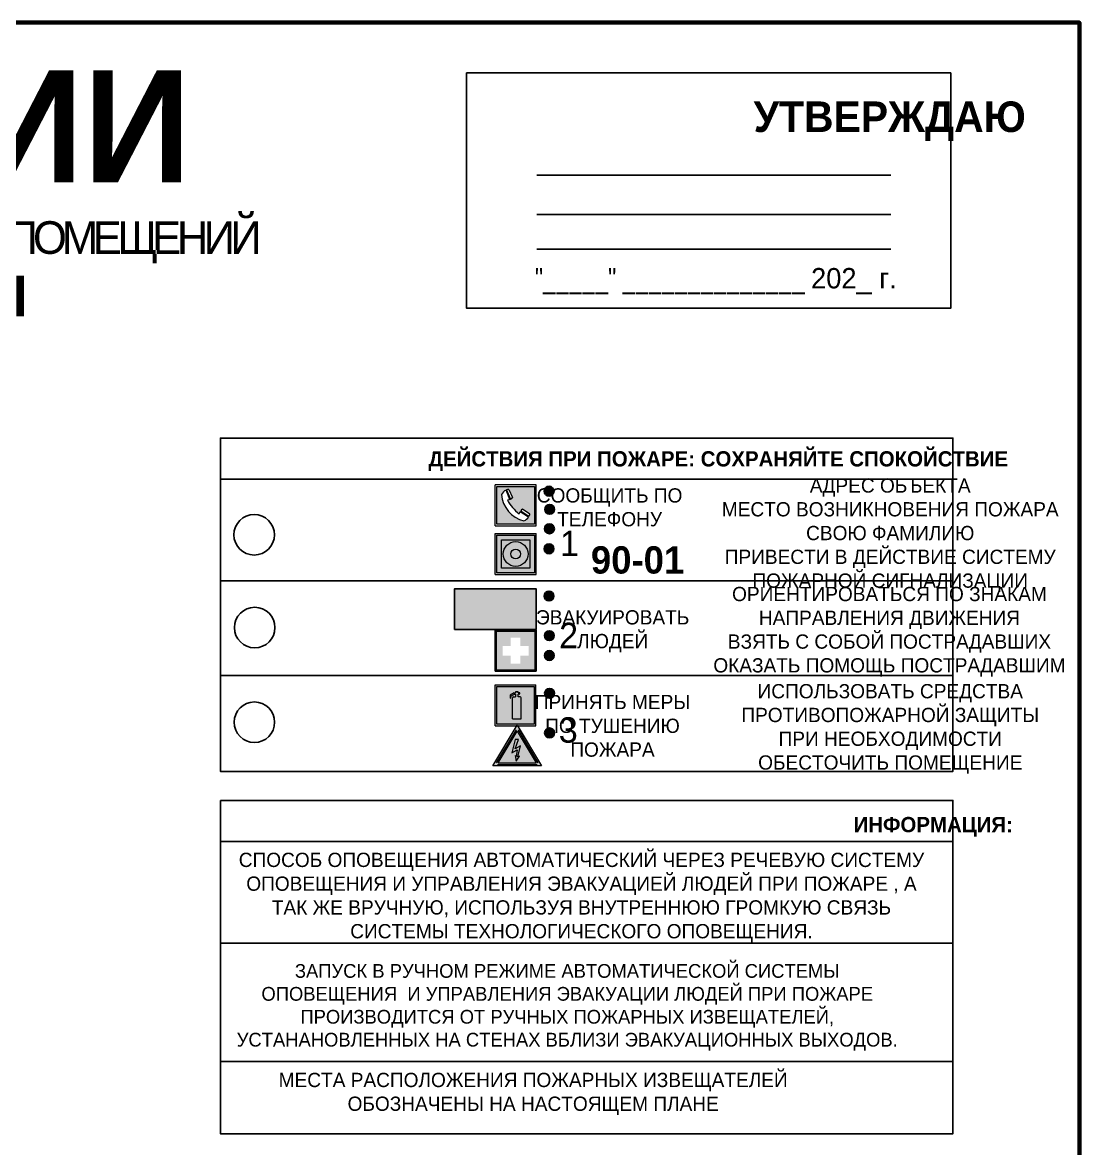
# Model space of a CAD drawing. Header units: millimetres. Extents: x 13810 to 67229, y 12374 to 21950.
# Drawn here: x 37052 to 37259.4, y 19656.5 to 19877.6 of the extents above; entities that cross this region are included whole.
import ezdxf

# ---------------------------------------------------------------- set-up
doc = ezdxf.new("R2010")
doc.units = ezdxf.units.MM
doc.styles.add('обычный', font='arial.ttf')

# ---------------------------------------------------------------- blocks, each defined once
blk = doc.blocks.new('A$C3E6D3DDE')
at = {"lineweight": 5}
h = blk.add_hatch(color=40, dxfattribs=at)
h.paths.add_polyline_path([(24.1, 1.45), (16.46, -11.35), (31.74, -11.35)])
h.paths.add_polyline_path([(24.09, -0.46), (30.03, -10.41), (18.14, -10.41)], flags=16)
h.paths.add_polyline_path([(24.54, -3.08), (23.41, -6.02), (25.13, -5.01), (24.33, -8.5), (24.82, -8.27), (23.79, -9.86), (23.4, -8.04), (23.8, -8.43), (24.04, -6.29), (22.39, -7.25), (23.44, -3.08)], flags=0)
h = blk.add_hatch(color=256, dxfattribs=at)
h.paths.add_polyline_path([(24.37, 0.03, 0.567511), (23.82, 0.03), (17.59, -10.4, 0.582454), (17.86, -10.88), (30.32, -10.88, 0.582149), (30.6, -10.4)])
h.paths.add_polyline_path([(24.09, -0.46), (18.14, -10.41), (30.03, -10.41)], flags=16)
h.paths.add_polyline_path([(24.54, -3.08), (23.41, -6.02), (25.13, -5.01), (24.33, -8.5), (24.82, -8.27), (23.79, -9.86), (23.4, -8.04), (23.8, -8.43), (24.04, -6.29), (22.39, -7.25), (23.44, -3.08)], flags=0)
h = blk.add_hatch(color=40, dxfattribs=at)
h.paths.add_polyline_path([(24.09, -0.46), (18.14, -10.41), (30.03, -10.41)])
h.paths.add_polyline_path([(24.82, -8.27), (23.79, -9.86), (23.4, -8.04), (23.8, -8.43), (24.04, -6.29), (22.39, -7.25), (23.44, -3.08), (24.54, -3.08), (23.41, -6.02), (25.13, -5.01), (24.33, -8.5)], flags=16)
at = {"color": 40, "lineweight": 5}
for p, q in [((16.46, -11.35), (24.1, 1.45)), ((24.1, 1.45), (31.74, -11.35))]:
    blk.add_line(p, q, dxfattribs=at)
at = {"lineweight": 5}
for p, q in [((17.59, -10.4), (23.82, 0.03)), ((24.37, 0.03), (30.6, -10.4)), ((18.14, -10.41), (24.09, -0.46)), ((23.44, -3.08), (22.39, -7.25)), ((23.41, -6.02), (24.54, -3.08)), ((24.54, -3.08), (23.44, -3.08)), ((24.09, -0.46), (30.03, -10.41)), ((22.39, -7.25), (24.04, -6.29)), ((25.13, -5.01), (23.41, -6.02)), ((24.04, -6.29), (23.8, -8.43)), ((24.33, -8.5), (25.13, -5.01)), ((18.14, -10.41), (30.03, -10.41)), ((23.8, -8.43), (23.4, -8.04)), ((23.4, -8.04), (23.79, -9.86)), ((23.79, -9.86), (24.82, -8.27)), ((24.82, -8.27), (24.33, -8.5)), ((17.86, -10.88), (30.32, -10.88))]:
    blk.add_line(p, q, dxfattribs=at)
at = {"color": 50, "lineweight": 5}
blk.add_line((31.74, -11.35), (16.46, -11.35), dxfattribs=at)
blk = doc.blocks.new('A$C456E1F9C')
at = {"lineweight": 5}
h = blk.add_hatch(color=242, dxfattribs=at)
h.paths.add_polyline_path([(0.51, -1.47), (0.51, -13.26), (12.29, -13.26), (12.29, -1.47)])
h.paths.add_polyline_path([(5.42, -4.95, -0.254479), (4.78, -5.4), (3.52, -2.53, -0.209735), (4.23, -2.4)], flags=16)
h.paths.add_polyline_path([(8.53, -8.6), (10.87, -10.17), (10.54, -10.76), (8.03, -9.13, -0.192251)], flags=16)
h.paths.add_polyline_path([(4.61, -5.49, 0.005518), (3.87, -5.72, 0.128647), (7.49, -10.01, 0.00809), (7.83, -9.33), (10.47, -10.97, -0.16736), (8.99, -12.25, -0.327862), (1.95, -3.95, -0.166952), (3.36, -2.62)], flags=16)
at = {"color": 242, "lineweight": 5}
for p, q in [((0, -13.77), (0, -0.97)), ((12.8, -0.97), (0, -0.97)), ((4.61, -5.49), (3.36, -2.62)), ((3.52, -2.53), (4.78, -5.4)), ((4.23, -2.4), (5.42, -4.95)), ((12.8, -13.77), (12.8, -0.97)), ((7.83, -9.33), (10.47, -10.97)), ((8.03, -9.13), (10.54, -10.76)), ((10.81, -10.12), (8.53, -8.6)), ((10.54, -10.76), (10.8, -10.3)), ((10.8, -10.3), (10.81, -10.12)), ((0, -13.77), (12.8, -13.77))]:
    blk.add_line(p, q, dxfattribs=at)
blk.add_lwpolyline([(0.51, -1.47), (12.29, -1.47), (12.29, -13.26), (0.51, -13.26)], close=True, dxfattribs=at)
for centre, radius, start, end in [((4.59, -5.34), 2.99, 114.2845, 152.1974), ((4.02, -3.27), 0.891, 76.3284, 123.7092), ((11.12, -3.31), 9.19, 183.9915, 256.6009), ((14.98, -39.1), 35.17, 107.1487, 108.4135), ((13.86, -0.94), 11.08, 205.5536, 234.8762), ((4.68, -4.59), 0.824, 276.9621, 334.0723), ((-13.31, 0.8), 23.44, 332.5487, 334.4027), ((8.94, -9.5), 0.989, 114.4092, 157.9388), ((7.87, -9.46), 3, 291.9291, 329.9329)]:
    blk.add_arc(centre, radius, start, end, dxfattribs=at)
blk = doc.blocks.new('A$C54414219')
at = {"true_color": 0xffffff}
h = blk.add_hatch(color=7, dxfattribs=at)
h.paths.add_polyline_path([(2.39, -9.45), (2.39, -18.3), (11.23, -18.3), (11.23, -9.45)], flags=0)
h.paths.add_polyline_path([(10.71, -13.87, -1), (2.92, -13.87, -1)], flags=0)
h.paths.add_polyline_path([(8.3, -13.87, -1), (5.33, -13.87, -1)], flags=0)
h.paths.add_polyline_path([(0.41, -7.47), (0.41, -20.27), (13.21, -20.27), (13.21, -7.47)])
h.paths.add_polyline_path([(0.92, -19.77), (12.71, -19.77), (12.71, -7.98), (0.92, -7.98)], flags=16)
h.paths.add_polyline_path([(11.23, -9.45), (11.23, -18.3), (2.39, -18.3), (2.39, -9.45)], flags=0)
at = {"lineweight": 5}
h = blk.add_hatch(color=242, dxfattribs=at)
h.paths.add_polyline_path([(12.71, -7.98), (0.92, -7.98), (0.92, -19.77), (12.71, -19.77)])
h.paths.add_polyline_path([(11.23, -18.3), (2.39, -18.3), (2.39, -9.45), (11.23, -9.45)], flags=16)
h.paths.add_polyline_path([(10.71, -13.87, -1), (2.92, -13.87, -1)], flags=0)
h.paths.add_polyline_path([(8.3, -13.87, -1), (5.33, -13.87, -1)], flags=0)
at = {"true_color": 0xffffff}
h = blk.add_hatch(color=7, dxfattribs=at)
h.paths.add_polyline_path([(2.39, -9.45), (2.39, -18.3), (11.23, -18.3), (11.23, -9.45)])
h.paths.add_polyline_path([(10.71, -13.87, -1), (2.92, -13.87, -1)], flags=16)
h.paths.add_polyline_path([(8.3, -13.87, -1), (5.33, -13.87, -1)], flags=0)
at = {"lineweight": 5}
h = blk.add_hatch(color=242, dxfattribs=at)
h.paths.add_polyline_path([(2.92, -13.87, 1), (10.71, -13.87, 1)])
h.paths.add_polyline_path([(8.3, -13.87, -1), (5.33, -13.87, -1)], flags=16)
at = {"color": 242, "lineweight": 5}
for p, q in [((0.41, -20.27), (0.41, -7.47)), ((0.41, -7.47), (13.21, -7.47)), ((0.41, -7.47), (13.21, -7.47)), ((13.21, -20.27), (13.21, -7.47)), ((0.41, -20.27), (13.21, -20.27))]:
    blk.add_line(p, q, dxfattribs=at)
for points in [[(0.92, -7.98), (12.71, -7.98), (12.71, -19.77), (0.92, -19.77)], [(2.39, -9.45), (11.23, -9.45), (11.23, -18.3), (2.39, -18.3)]]:
    blk.add_lwpolyline(points, close=True, dxfattribs=at)
for radius in [3.89, 1.49]:
    blk.add_circle((6.81, -13.87), radius, dxfattribs=at)
blk = doc.blocks.new('A$C32E8229D')
at = {"true_color": 0xffffff}
blk.add_hatch(color=7, dxfattribs=at).paths.add_polyline_path([(0, 0), (0, -8), (16, -8), (16, 0)])
h = blk.add_hatch(color=126)
h.paths.add_polyline_path([(0.2, -0.2), (15.8, -0.2), (15.8, -7.8), (0.2, -7.8)])
h.paths.add_polyline_path([(13.49, -2.05), (12.08, -2.05), (11.37, -2.63, 0.162397), (11.29, -2.84), (11.29, -3.63), (10.35, -3.63), (10.35, -4.05), (11.68, -4.05), (11.68, -3.48), (12.26, -4.28), (11.29, -5.1), (11.29, -6.78), (11.85, -6.78), (11.85, -5.44), (12.8, -4.64), (12.8, -5.94), (14.46, -5.94), (14.46, -5.39), (13.45, -5.39), (13.45, -3.97), (12.46, -2.59), (13.15, -2.59), (13.69, -3.34), (14.18, -3)], flags=16)
h.paths.add_polyline_path([(10.74, -1.82, 1), (11.8, -1.82, 1)], flags=16)
h.paths.add_polyline_path([(9.39, -3.59), (5.99, -3.59), (6.56, -3.03), (5.91, -3.03), (5.1, -3.83), (5.91, -4.64), (6.56, -4.64), (5.99, -4.09), (9.39, -4.09)], flags=16)
h.paths.add_polyline_path([(4.29, -1.08), (1.72, -1.08), (1.72, -6.6), (4.29, -6.6)], flags=16)
at = {"color": 126}
blk.add_lwpolyline([(16, -8), (0, -8), (0, 0), (16, 0)], close=True, dxfattribs=at)
blk = doc.blocks.new('A$C18900ED3')
h = blk.add_hatch(color=126)
h.paths.add_polyline_path([(-0.18, -0.18), (-7.02, -0.18), (-7.02, -7.02), (-0.18, -7.02)])
h.paths.add_polyline_path([(-5.89, -4.46), (-5.89, -2.77), (-4.46, -2.77), (-4.46, -1.31), (-2.77, -1.31), (-2.77, -2.77), (-1.33, -2.77), (-1.33, -4.46), (-2.77, -4.46), (-2.77, -5.89), (-4.46, -5.89), (-4.46, -4.46)], flags=16)
at = {"color": 126}
for p, q in [((-7.2, 0), (-7.2, -7.2)), ((0, 0), (-7.2, 0)), ((0, -7.2), (0, 0)), ((-7.02, -7.02), (-7.02, -0.18)), ((-7.02, -0.18), (-0.18, -0.18)), ((-0.18, -0.18), (-0.18, -7.02)), ((-7.2, -7.2), (0, -7.2)), ((-0.18, -7.02), (-7.02, -7.02))]:
    blk.add_line(p, q, dxfattribs=at)
blk = doc.blocks.new('A$C3AD82952')
at = {"true_color": 0xf5f5ff}
h = blk.add_hatch(color=7, dxfattribs=at)
h.dxf.hatch_style = 1
h.paths.add_polyline_path([(8.21, 8.73, 0.414214), (7.89, 9.05), (7.22, 9.05), (7.22, 9.92), (7.59, 9.92, 1), (7.57, 10.36), (7.22, 10.36), (7.22, 10.6), (6.43, 10.6), (6.43, 10.36), (6.01, 10.36), (4.74, 9.59), (4.74, 8.69), (4.98, 8.73), (4.98, 9.26), (6.12, 9.91), (6.43, 9.91), (6.43, 9.05), (5.76, 9.05, 0.414214), (5.44, 8.73), (5.44, 2.2), (8.21, 2.2)], flags=0)
h.paths.add_polyline_path([(12.8, 12.8), (0, 12.8), (0, 0), (12.8, 0)])
h.paths.add_polyline_path([(0.51, 12.29), (12.29, 12.29), (12.29, 0.51), (0.51, 0.51)], flags=16)
h.paths.add_polyline_path([(4.74, 9.59), (6.01, 10.36), (6.43, 10.36), (6.43, 10.6), (7.22, 10.6), (7.22, 10.36), (7.59, 10.36, -0.94586), (7.59, 9.92), (7.22, 9.92), (7.22, 9.05), (7.89, 9.05, -0.414214), (8.21, 8.73), (8.21, 2.2), (5.44, 2.2), (5.44, 8.73, -0.414214), (5.76, 9.05), (6.43, 9.05), (6.43, 9.91), (6.12, 9.91), (4.98, 9.26), (4.98, 8.73), (4.74, 8.69)], flags=0)
h = blk.add_hatch(color=242)
h.dxf.hatch_style = 1
h.paths.add_polyline_path([(12.29, 12.29), (0.51, 12.29), (0.51, 0.51), (12.29, 0.51)])
h.paths.add_polyline_path([(4.74, 8.69), (4.74, 9.59), (6.01, 10.36), (6.43, 10.36), (6.43, 10.6), (7.22, 10.6), (7.22, 10.36), (7.59, 10.36, -0.94586), (7.59, 9.92), (7.22, 9.92), (7.22, 9.05), (7.89, 9.05, -0.414214), (8.21, 8.73), (8.21, 2.2), (5.44, 2.2), (5.44, 8.73, -0.414214), (5.76, 9.05), (6.43, 9.05), (6.43, 9.91), (6.12, 9.91), (4.98, 9.26), (4.98, 8.73)], flags=16)
h = blk.add_hatch(color=7, dxfattribs=at)
h.dxf.hatch_style = 1
h.paths.add_polyline_path([(8.21, 8.73, 0.414214), (7.89, 9.05), (7.22, 9.05), (7.22, 9.92), (7.59, 9.92, 1), (7.57, 10.36), (7.22, 10.36), (7.22, 10.6), (6.43, 10.6), (6.43, 10.36), (6.01, 10.36), (4.74, 9.59), (4.74, 8.69), (4.98, 8.73), (4.98, 9.26), (6.12, 9.91), (6.43, 9.91), (6.43, 9.05), (5.76, 9.05, 0.414214), (5.44, 8.73), (5.44, 2.2), (8.21, 2.2)])
at = {"color": 242, "lineweight": 5}
for p, q in [((0, 0), (0, 12.8)), ((0, 12.8), (12.8, 12.8)), ((12.8, 0), (12.8, 12.8)), ((6.01, 10.36), (4.74, 9.59)), ((4.74, 9.59), (4.74, 8.69)), ((4.74, 8.69), (4.98, 8.73)), ((4.98, 9.26), (6.12, 9.91)), ((4.98, 8.73), (4.98, 9.26)), ((5.44, 2.2), (5.44, 8.73)), ((5.76, 9.05), (6.43, 9.05)), ((6.01, 10.36), (6.43, 10.36)), ((6.12, 9.91), (6.43, 9.91)), ((7.22, 10.6), (6.43, 10.6)), ((6.43, 10.6), (6.43, 10.36)), ((6.43, 9.91), (6.43, 9.05)), ((7.22, 10.36), (7.22, 10.6)), ((7.59, 10.36), (7.22, 10.36)), ((7.22, 9.05), (7.22, 9.92)), ((7.59, 9.92), (7.22, 9.92)), ((7.89, 9.05), (7.22, 9.05)), ((8.21, 2.2), (8.21, 8.73)), ((0, 0), (12.8, 0)), ((5.44, 2.2), (8.21, 2.2))]:
    blk.add_line(p, q, dxfattribs=at)
blk.add_lwpolyline([(0.51, 12.29), (12.29, 12.29), (12.29, 0.51), (0.51, 0.51)], close=True, dxfattribs=at)
for centre, radius, start, end in [((5.76, 8.73), 0.32, 90, 180), ((7.58, 10.14), 0.223, 273.1875, 86.8125), ((7.89, 8.73), 0.32, 0, 90)]:
    blk.add_arc(centre, radius, start, end, dxfattribs=at)

msp = doc.modelspace()

# ---------------------------------------------------------------- hatches: boundary and pattern name
at = {"lineweight": 0}
h = msp.add_hatch(color=256, dxfattribs=at)
h.dxf.hatch_style = 1
h.paths.add_polyline_path([(37154.34, 19785.57, 1), (37156.27, 19785.57, 1)])
h = msp.add_hatch(color=256, dxfattribs=at)
h.dxf.hatch_style = 1
h.paths.add_polyline_path([(37154.45, 19781.99, 1), (37156.38, 19781.99, 1)])
h = msp.add_hatch(color=256, dxfattribs=at)
h.dxf.hatch_style = 1
h.paths.add_polyline_path([(37154.41, 19778.18, 1), (37156.34, 19778.18, 1)])
h = msp.add_hatch(color=256, dxfattribs=at)
h.dxf.hatch_style = 1
h.paths.add_polyline_path([(37154.33, 19774.25, 1), (37156.26, 19774.25, 1)])
h = msp.add_hatch(color=256, dxfattribs=at)
h.dxf.hatch_style = 1
h.paths.add_polyline_path([(37154.34, 19764.98, 1), (37156.27, 19764.98, 1)])
h = msp.add_hatch(color=256, dxfattribs=at)
h.dxf.hatch_style = 1
h.paths.add_polyline_path([(37154.38, 19757.2, 1), (37156.31, 19757.2, 1)])
h = msp.add_hatch(color=256, dxfattribs=at)
h.dxf.hatch_style = 1
h.paths.add_polyline_path([(37154.37, 19753.3, 1), (37156.3, 19753.3, 1)])
h = msp.add_hatch(color=256, dxfattribs=at)
h.dxf.hatch_style = 1
h.paths.add_polyline_path([(37154.43, 19745.88, 1), (37156.36, 19745.88, 1)])
h = msp.add_hatch(color=256, dxfattribs=at)
h.dxf.hatch_style = 1
h.paths.add_polyline_path([(37154.43, 19738.11, 1), (37156.37, 19738.11, 1)])

# ---------------------------------------------------------------- linework, layer by layer
at = {"color": 2, "lineweight": 100}
msp.add_lwpolyline([(36659.41, 19877.58), (37259.41, 19877.58), (37259.41, 19482.58), (36659.41, 19482.58)], close=True, dxfattribs=at)
for points in [[(37139.12, 19867.68), (37234.13, 19867.68), (37234.13, 19821.48), (37139.12, 19821.48)], [(37090.8, 19787.92), (37234.57, 19787.92), (37234.57, 19795.98), (37090.8, 19795.98)], [(37090.8, 19787.92), (37234.57, 19787.92), (37234.57, 19730.53), (37090.8, 19730.53)]]:
    msp.add_lwpolyline(points, close=True)
for points in [[(37152.88, 19847.63), (37222.4, 19847.63)], [(37152.88, 19839.87), (37222.4, 19839.87)], [(37152.88, 19833.08), (37222.4, 19833.08)], [(37149.22, 19767.93), (37090.8, 19767.93), (37234.57, 19767.93)], [(37149.22, 19749.36), (37090.8, 19749.36), (37234.57, 19749.36)]]:
    msp.add_lwpolyline(points)
at = {"color": 0}
msp.add_lwpolyline([(37090.8, 19724.86), (37234.57, 19724.86), (37234.57, 19659.41), (37090.8, 19659.41)], close=True, dxfattribs=at)
for points in [[(37090.8, 19716.81), (37234.57, 19716.81)], [(37090.8, 19696.82), (37234.57, 19696.82)], [(37090.8, 19673.57), (37234.57, 19673.57)]]:
    msp.add_lwpolyline(points, dxfattribs=at)
for centre, radius in [((37155.31, 19785.57), 0.966), ((37155.41, 19781.99), 0.966), ((37097.42, 19777.01), 3.98), ((37155.37, 19778.18), 0.966), ((37155.29, 19774.25), 0.966), ((37155.3, 19764.98), 0.966), ((37097.52, 19758.78), 3.98), ((37155.34, 19757.2), 0.966), ((37155.34, 19753.3), 0.966), ((37155.4, 19745.88), 0.966), ((37097.46, 19740.2), 3.98), ((37155.4, 19738.11), 0.966)]:
    msp.add_circle(centre, radius)

# ---------------------------------------------------------------- block references
for name, p, xscale, yscale, zscale in [('A$C456E1F9C', (37144.75, 19787.39), 0.625, 0.625, 0.625), ('A$C54414219', (37144.49, 19781.9), 0.625, 0.625, 0.625), ('A$C18900ED3', (37152.75, 19758.25), 1.111111111007631, 1.111111111007631, 1.111111111007631), ('A$C3AD82952', (37144.7, 19739.52), 0.625, 0.625, 0.625), ('A$C3E6D3DDE', (37133.99, 19738.71), 0.625, 0.625, 0.625)]:
    msp.add_blockref(name, p, dxfattribs=dict(xscale=xscale, yscale=yscale, zscale=zscale))
at = {"xscale": -1}
msp.add_blockref('A$C32E8229D', (37152.75, 19766.4), dxfattribs=at)

# ---------------------------------------------------------------- texts
at = {"lineweight": 0, "style": 'обычный'}
for s, insert, char_height, width, attachment_point in [('{\\fProxima Nova Rg|b1|i0|c204|p2;ПЛАН ЭВАКУАЦИИ}', (36807.9, 19868.21), 22, 493.8901, 1), ('\\pi-18,l18,t18;{\\fProxima Nova Rg|b1|i0|c204|p2;УТВЕРЖДАЮ\\H1.1997x; }', (37222.16, 19858.22), 6, 126.6484, 5), ('{\\fArial Narrow|b0|i0|c204|p34;"_____" ______________ \\fProxima Nova Rg|b0|i0|c204|p2;202_ г. }', (37188.03, 19826.8), 4, 78.6503, 5), ('{\\fProxima Nova Rg|b1|i0|c204|p2;ДЕЙСТВИЯ ПРИ ПОЖАРЕ: СОХРАНЯЙТЕ СПОКОЙСТВИЕ\\H1.6644x; }', (37188.51, 19791.48), 3, 175.1736, 5), ('{\\fProxima Nova Rg|b0|i0|c204|p2;СООБЩИТЬ ПО \\PТЕЛЕФОНУ}', (37167.18, 19782.38), 2.8, 126.6484, 5), ('\\pi-8.4,l8.4,t8.4;{\\fProxima Nova Rg|b0|i0|c204|p2;АДРЕС ОБЪЕКТА\\PМЕСТО ВОЗНИКНОВЕНИЯ ПОЖАРА \\PСВОЮ ФАМИЛИЮ\\PПРИВЕСТИ В ДЕЙСТВИЕ СИСТЕМУ \\PПОЖАРНОЙ СИГНАЛИЗАЦИИ}', (37222.26, 19776.94), 2.8, 126.6484, 5), ('{\\fProxima Nova Rg|b0|i0|c204|p2;1\\H1.1667x; }', (37159.29, 19775.31), 5, 126.6484, 5), ('{\\fProxima Nova Rg|b1|i0|c204|p2;\\H1.0714x;90-01\\fProxima Nova Rg|b0|i0|c204|p2;\\H0.93331x; \\H1.3449x; }', (37172.67, 19772.03), 5, 126.6484, 5), ('\\pi-8.4,l8.4,t8.4;{\\fProxima Nova Rg|b0|i0|c204|p2;ОРИЕНТИРОВАТЬСЯ ПО ЗНАКАМ \\PНАПРАВЛЕНИЯ ДВИЖЕНИЯ\\PВЗЯТЬ С СОБОЙ ПОСТРАДАВШИХ\\PОКАЗАТЬ ПОМОЩЬ ПОСТРАДАВШИМ}', (37222.11, 19757.97), 2.8, 126.6484, 5), ('{\\fProxima Nova Rg|b0|i0|c204|p2;ЭВАКУИРОВАТЬ \\PЛЮДЕЙ}', (37167.79, 19758.06), 2.8, 126.6484, 5), ('{\\fProxima Nova Rg|b0|i0|c204|p2;2\\H1.1967x; }', (37159.13, 19757.23), 5, 126.6484, 5), ('\\pi-8.4,l8.4,t8.4;{\\fProxima Nova Rg|b0|i0|c204|p2;ИСПОЛЬЗОВАТЬ СРЕДСТВА \\PПРОТИВОПОЖАРНОЙ ЗАЩИТЫ \\PПРИ НЕОБХОДИМОСТИ \\PОБЕСТОЧИТЬ ПОМЕЩЕНИЕ}', (37222.27, 19738.89), 2.8, 126.6484, 5), ('{\\fProxima Nova Rg|b0|i0|c204|p2;ПРИНЯТЬ МЕРЫ \\PПО ТУШЕНИЮ \\PПОЖАРА}', (37167.75, 19739.48), 2.8, 126.6484, 5), ('{\\fProxima Nova Rg|b0|i0|c204|p2;3\\H1.1967x; }', (37159.07, 19738.65), 5, 126.6484, 5), ('{\\fProxima Nova Rg|b1|i0|c204|p2;ИНФОРМАЦИЯ:\\H1.1997x; }', (37230.7, 19719.67), 3, 175.1736, 5), ('{\\fProxima Nova Rg|b0|i0|c204|p2;СПОСОБ ОПОВЕЩЕНИЯ АВТОМАТИЧЕСКИЙ ЧЕРЕЗ РЕЧЕВУЮ СИСТЕМУ ОПОВЕЩЕНИЯ И УПРАВЛЕНИЯ ЭВАКУАЦИЕЙ ЛЮДЕЙ ПРИ ПОЖАРЕ , А ТАК ЖЕ ВРУЧНУЮ, ИСПОЛЬЗУЯ ВНУТРЕННЮЮ ГРОМКУЮ СВЯЗЬ СИСТЕМЫ ТЕХНОЛОГИЧЕСКОГО ОПОВЕЩЕНИЯ.}', (37161.66, 19705.77), 2.8, 137.0334, 5), ('{\\fProxima Nova Rg|b0|i0|c204|p2;\\P\\pt8.1;ЗАПУСК В РУЧНОМ РЕЖИМЕ АВТОМАТИЧЕСКОЙ СИСТЕМЫ ОПОВЕЩЕНИЯ  И УПРАВЛЕНИЯ ЭВАКУАЦИИ ЛЮДЕЙ ПРИ ПОЖАРЕ ПРОИЗВОДИТСЯ ОТ РУЧНЫХ ПОЖАРНЫХ ИЗВЕЩАТЕЛЕЙ, УСТАНАНОВЛЕННЫХ НА СТЕНАХ ВБЛИЗИ ЭВАКУАЦИОННЫХ ВЫХОДОВ. }', (37158.87, 19686.48), 2.7, 131.4512, 5), ('\\pt8.4;{\\fProxima Nova Rg|b0|i0|c204|p2;\\PМЕСТА РАСПОЛОЖЕНИЯ ПОЖАРНЫХ ИЗВЕЩАТЕЛЕЙ ОБОЗНАЧЕНЫ НА НАСТОЯЩЕМ ПЛАНЕ}', (37152.18, 19669.56), 2.8, 118.5618, 5)]:
    msp.add_mtext(s, dxfattribs=dict(at, insert=insert, char_height=char_height, width=width, attachment_point=attachment_point))
at = {"color": 0, "lineweight": 0, "insert": (36960.49, 19838.74), "char_height": 8, "width": 449.2158, "attachment_point": 5, "style": 'обычный'}
msp.add_mtext('{\\fArial Black|b1|i0|c204|p34;\\H2x;\\T0.85;  \\fArial Narrow|b0|i0|c204|p34;\\H0.8x;\\W0.9;\\P\\fProxima Nova Rg|b0|i0|c204|p2;\\H0.5x;\\W1;\\C256;ПРИ ПОЖАРЕ  ИЛИ ДРУГИХ ЧРЕЗВЫЧАЙНЫХ СИТУАЦИЯХ  ИЗ ПОМЕЩЕНИЙ \\fProxima Nova Rg|b1|i0|c204|p2;\\H1.25x;\\PЦМТО: \\fProxima Nova Rg|b1|i0|c0|p2; \\fProxima Nova Rg|b1|i0|c204|p2;ПОМЕЩЕНИЯ МЕХАНОСЛУЖБЫ}', dxfattribs=at)

doc.saveas('drawing.dxf')
